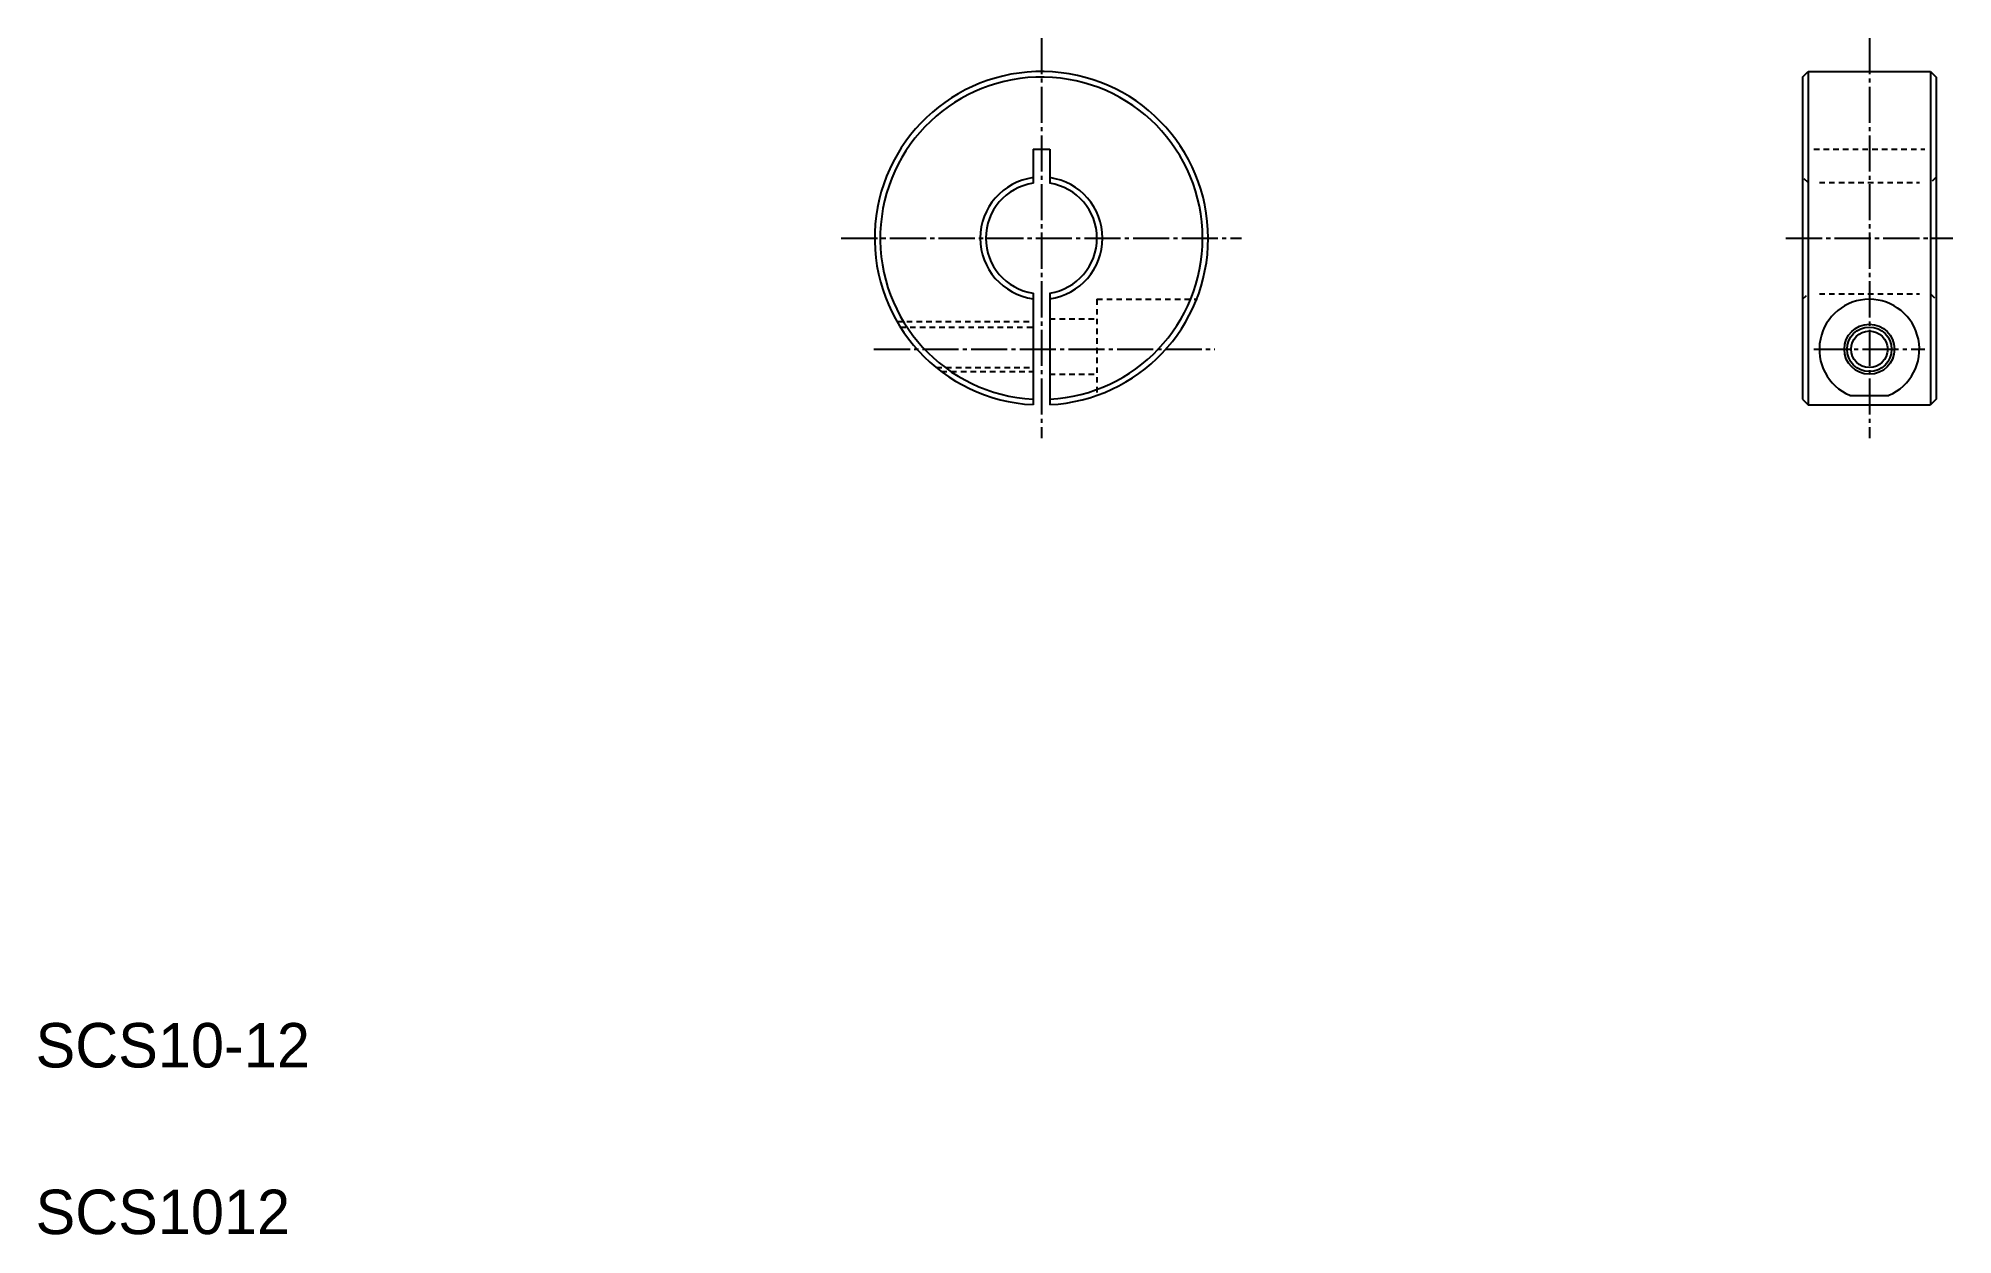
# Model space of a CAD drawing. Extents: x 10 to 182, y 10 to 118.
import ezdxf

# ---------------------------------------------------------------- set-up
doc = ezdxf.new("R2010")
doc.units = 0
doc.header["$LTSCALE"] = 0.25
doc.linetypes.add('CENTER', pattern=[17.5, 13, -1.5, 1.5, -1.5])
doc.linetypes.add('DASHED', pattern=[3.5, 2, -1.5])
doc.layers.get('0').update_dxf_attribs({"linetype": 'CONTINUOUS'})
doc.layers.add('CENTER', color=1, linetype='CENTER')

msp = doc.modelspace()

# ---------------------------------------------------------------- linework, layer by layer
at = {"color": 7, "linetype": 'CONTINUOUS'}
for p, q in [((168.96, 114.14), (169.46, 114.64)), ((168.96, 114.14), (168.96, 85.14)), ((169.46, 114.64), (169.46, 84.64)), ((169.46, 114.64), (180.46, 114.64)), ((180.46, 114.64), (180.46, 84.64)), ((180.46, 114.64), (180.96, 114.14)), ((180.96, 114.14), (180.96, 85.14)), ((99.73, 107.64), (99.73, 104.58)), ((99.73, 107.64), (101.23, 107.64)), ((101.23, 107.64), (101.23, 104.58)), ((99.73, 94.69), (99.73, 84.65)), ((101.23, 94.69), (101.23, 84.65)), ((168.96, 85.14), (169.46, 84.64)), ((169.46, 84.64), (180.46, 84.64)), ((180.96, 85.14), (180.46, 84.64))]:
    msp.add_line(p, q, dxfattribs=at)
at = {"color": 3, "linetype": 'DASHED'}
for p, q in [((169.96, 107.64), (179.96, 107.64)), ((169.46, 104.64), (168.96, 105.14)), ((180.96, 105.14), (180.46, 104.64)), ((170.46, 104.64), (179.46, 104.64)), ((105.48, 94.14), (105.48, 85.49)), ((105.48, 94.14), (114.53, 94.14)), ((168.96, 94.14), (169.46, 94.64)), ((170.46, 94.64), (179.46, 94.64)), ((180.46, 94.64), (180.96, 94.14)), ((87.49, 92.14), (99.73, 92.14)), ((87.79, 91.64), (99.73, 91.64)), ((101.23, 92.39), (105.48, 92.39)), ((91.03, 87.99), (99.73, 87.99)), ((91.48, 87.64), (99.73, 87.64)), ((101.23, 87.39), (105.48, 87.39))]:
    msp.add_line(p, q, dxfattribs=at)
for p, q in [((105.48, 91.97), (105.48, 91.97)), ((105.48, 89.81), (105.48, 89.81)), ((173.2, 85.49), (176.72, 85.49))]:
    msp.add_line(p, q)
at = {"color": 1, "linetype": 'CENTER'}
msp.add_line((169.96, 89.64), (179.96, 89.64), dxfattribs=at)
at = {"color": 7, "linetype": 'CONTINUOUS'}
for radius in [2.25, 1.65]:
    msp.add_circle((174.96, 89.64), radius, dxfattribs=at)
at = {"color": 3, "linetype": 'CONTINUOUS'}
msp.add_circle((174.96, 89.64), 2, dxfattribs=at)
at = {"color": 7, "linetype": 'CONTINUOUS'}
for centre, radius, start, end in [((100.48, 99.64), 15, 0, 267.134), ((100.48, 99.64), 14.5, 0, 267.0351), ((100.48, 99.64), 5.5, 97.8375, 262.1625), ((100.48, 99.64), 5.5, 0, 82.1625), ((100.48, 99.64), 5, 98.6269, 261.3731), ((100.48, 99.64), 5, 0, 81.3731), ((100.48, 99.64), 5.5, 277.8375, 0), ((100.48, 99.64), 5, 278.6269, 0), ((100.48, 99.64), 15, 272.866, 0), ((100.48, 99.64), 14.5, 272.9649, 0), ((174.96, 89.64), 4.5, 293.0044, 246.9956)]:
    msp.add_arc(centre, radius, start, end, dxfattribs=at)
at = {"layer": 'CENTER', "color": 1, "linetype": 'CENTER'}
for p, q in [((100.48, 117.64), (100.48, 81.64)), ((174.96, 117.64), (174.96, 81.64)), ((82.48, 99.64), (118.48, 99.64)), ((167.46, 99.64), (182.46, 99.64)), ((85.41, 89.64), (116.07, 89.64))]:
    msp.add_line(p, q, dxfattribs=at)

# ---------------------------------------------------------------- texts
for s, p in [('SCS10-12', (10, 25)), ('SCS1012', (10, 10))]:
    msp.add_text(s, height=4).set_placement(p)

doc.saveas('drawing.dxf')
